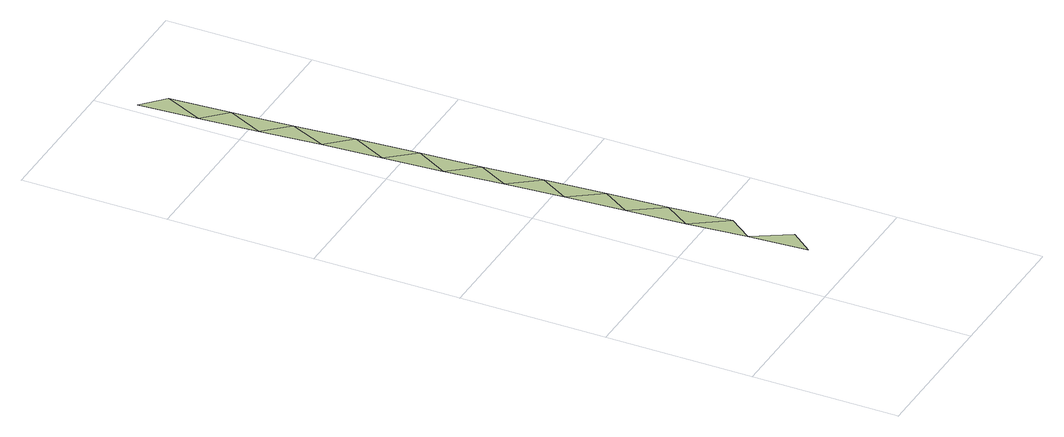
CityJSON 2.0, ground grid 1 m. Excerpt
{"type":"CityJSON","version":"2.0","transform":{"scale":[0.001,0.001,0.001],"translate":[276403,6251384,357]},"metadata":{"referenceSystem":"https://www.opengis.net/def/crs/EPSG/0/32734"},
"CityObjects":{
"terrain1":{"type":"TINRelief","geometry":[{"type":"CompositeSurface","lod":"1","boundaries":[[[0,1,2]],[[3,4,1]],[[4,3,5]],[[5,6,4]],[[6,5,7]],[[7,8,6]],[[8,7,9]],[[9,10,8]],[[11,12,10]],[[10,9,11]],[[12,13,14]],[[13,12,11]],[[15,16,14]],[[14,13,15]],[[16,17,18]],[[17,16,15]],[[19,20,18]],[[18,17,19]],[[20,21,22]],[[21,20,19]]]}]}
},
"vertices":[
[557,476,960],[407,726,960],[437,326,960],[527,886,960],[367,1126,960],[487,1306,960],[337,1526,960],[457,1716,960],[307,1926,960],[427,2126,960],[277,2326,960],[387,2536,960],[237,2726,960],[357,2946,960],[207,3126,960],[327,3366,960],[177,3526,960],[287,3776,960],[137,3936,960],[257,4186,960],[107,4336,960],[227,4596,960],[77,4736,960]
]}
